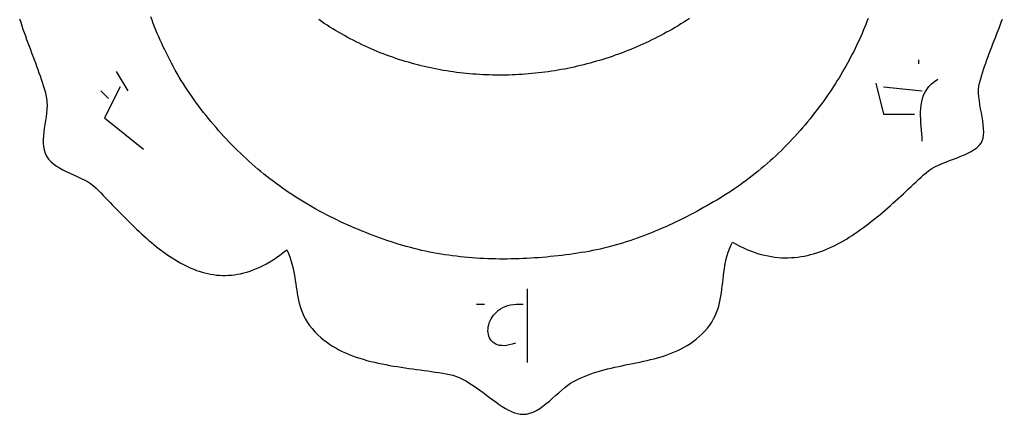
# Model space of a CAD drawing. Header units: metres. Extents: x 21 to 281, y 15 to 281.
# Drawn here: x 24.1 to 277.7, y 14.6 to 116.3 of the extents above; entities that cross this region are included whole.
import ezdxf

# ---------------------------------------------------------------- set-up
doc = ezdxf.new("R2010")
doc.units = ezdxf.units.M
doc.layers.add('0_0_0', color=3, linetype='CONTINUOUS')

msp = doc.modelspace()

# ---------------------------------------------------------------- linework, layer by layer
at = {"layer": '0_0_0'}
for points in [[(243.0308, 116.6221), (242.7317, 115.8491), (242.4247, 115.077), (242.1098, 114.3059), (241.7869, 113.5358), (241.4561, 112.7668), (241.1173, 111.999), (240.7704, 111.2323), (240.4155, 110.4667), (240.0526, 109.7024), (239.6815, 108.9394), (239.3023, 108.1776), (238.915, 107.4172), (238.5195, 106.6582), (238.1158, 105.9005), (237.7039, 105.1444), (237.2837, 104.3897), (236.8553, 103.6365), (236.4186, 102.8848), (235.9735, 102.1348), (235.5201, 101.3864), (235.0583, 100.6396), (234.5882, 99.8946), (234.1096, 99.1513), (233.6226, 98.4098), (233.127, 97.67), (232.623, 96.9322), (232.1105, 96.1962), (231.5894, 95.4621), (231.0598, 94.7301), (230.5216, 94), (229.9159, 93.1945), (229.3027, 92.3957), (228.682, 91.6036), (228.0537, 90.8183), (227.4178, 90.0399), (226.7744, 89.2686), (226.1234, 88.5043), (225.4649, 87.7473), (224.799, 86.9976), (224.1254, 86.2552), (223.4444, 85.5204), (222.7559, 84.7931), (222.0599, 84.0735), (221.3564, 83.3617), (220.6454, 82.6578), (219.9269, 81.9618), (219.201, 81.2739), (218.4677, 80.5941), (217.7268, 79.9226), (216.9786, 79.2594), (216.2229, 78.6047), (215.4597, 77.9585), (214.6892, 77.3209), (213.9112, 76.6921), (213.1258, 76.0721), (212.3331, 75.4609), (211.5329, 74.8588), (210.7254, 74.2659), (209.9104, 73.6821), (209.0881, 73.1076), (208.2585, 72.5424), (207.4214, 71.9868), (206.5771, 71.4408), (205.7254, 70.9044), (204.8663, 70.3778), (204, 69.8611), (203.147, 69.3628), (202.2901, 68.8692), (201.4291, 68.3805), (200.5641, 67.8969), (199.6952, 67.4187), (198.8224, 66.9462), (197.9457, 66.4796), (197.0651, 66.0191), (196.1806, 65.565), (195.2924, 65.1175), (194.4004, 64.6769), (193.5046, 64.2435), (192.6052, 63.8175), (191.702, 63.3991), (190.7952, 62.9885), (189.8848, 62.5862), (188.9707, 62.1922), (188.0532, 61.8068), (187.1321, 61.4303), (186.2074, 61.063), (185.2793, 60.705), (184.3478, 60.3567), (183.4129, 60.0182), (182.4746, 59.6899), (181.5329, 59.3719), (180.5879, 59.0646), (179.6396, 58.7681), (178.6881, 58.4828), (177.7333, 58.2089), (176.7753, 57.9465), (175.8142, 57.6961), (174.8499, 57.4577), (173.8825, 57.2317), (172.912, 57.0184), (171.9385, 56.8179), (170.962, 56.6305), (169.9824, 56.4565), (169, 56.2962), (168.0041, 56.1441), (167.0066, 55.9987), (166.0078, 55.8599), (165.0076, 55.7279), (164.0061, 55.6028), (163.0034, 55.4849), (161.9997, 55.3741), (160.995, 55.2708), (159.9893, 55.1749), (158.9828, 55.0866), (157.9756, 55.0061), (156.9678, 54.9336), (155.9594, 54.869), (154.9505, 54.8127), (153.9412, 54.7647), (152.9317, 54.7251), (151.9219, 54.6941), (150.912, 54.6719), (149.9021, 54.6585), (148.8923, 54.6541), (147.8826, 54.6589), (146.8731, 54.6729), (145.864, 54.6964), (144.8553, 54.7295), (143.8471, 54.7722), (142.8394, 54.8247), (141.8325, 54.8872), (140.8263, 54.9599), (139.821, 55.0427), (138.8166, 55.136), (137.8133, 55.2398), (136.811, 55.3542), (135.81, 55.4794), (134.8103, 55.6155), (133.812, 55.7627), (132.8151, 55.9212), (131.8198, 56.0909), (130.8262, 56.2721), (129.8343, 56.465), (128.8442, 56.6696), (127.856, 56.8861), (126.8699, 57.1146), (125.8858, 57.3553), (124.9039, 57.6083), (123.9243, 57.8737), (122.947, 58.1517), (121.9722, 58.4425), (121, 58.7461), (120.041, 59.0566), (119.0836, 59.3755), (118.1281, 59.7026), (117.1745, 60.038), (116.2231, 60.3817), (115.274, 60.7337), (114.3273, 61.0942), (113.3833, 61.463), (112.442, 61.8402), (111.5037, 62.2259), (110.5685, 62.6201), (109.6365, 63.0228), (108.708, 63.4339), (107.7831, 63.8536), (106.8619, 64.2819), (105.9446, 64.7188), (105.0314, 65.1643), (104.1225, 65.6184), (103.2179, 66.0812), (102.318, 66.5527), (101.4227, 67.0329), (100.5323, 67.5218), (99.647, 68.0195), (98.7669, 68.526), (97.8921, 69.0413), (97.0229, 69.5655), (96.1594, 70.0985), (95.3017, 70.6404), (94.4501, 71.1912), (93.6046, 71.7509), (92.7655, 72.3196), (91.9328, 72.8973), (91.1069, 73.4839), (90.2878, 74.0797), (89.4756, 74.6844), (88.6706, 75.2983), (87.873, 75.9213), (87.0828, 76.5534), (86.3002, 77.1946), (85.5254, 77.845), (84.7586, 78.5047), (84, 79.1736), (83.2447, 79.8539), (82.4963, 80.5407), (81.7549, 81.2338), (81.0205, 81.9335), (80.2934, 82.6395), (79.5735, 83.3521), (78.861, 84.0711), (78.156, 84.7967), (77.4586, 85.5287), (76.7689, 86.2673), (76.0869, 87.0125), (75.4129, 87.7642), (74.7468, 88.5226), (74.0888, 89.2875), (73.439, 90.0591), (72.7975, 90.8373), (72.1644, 91.6221), (71.5398, 92.4137), (70.9238, 93.2119), (70.3165, 94.0169), (69.718, 94.8285), (69.1283, 95.6469), (68.5477, 96.4721), (67.9762, 97.304), (67.4139, 98.1428), (66.8609, 98.9883), (66.3173, 99.8407), (65.7832, 100.6999), (65.2587, 101.566), (64.7439, 102.439), (64.2389, 103.3188), (63.7438, 104.2056), (63.2588, 105.0993), (62.7839, 106), (62.3512, 106.8424), (61.9283, 107.6861), (61.5151, 108.531), (61.1115, 109.377), (60.7176, 110.2241), (60.3332, 111.0722), (59.9585, 111.9214), (59.5932, 112.7714), (59.2374, 113.6224), (58.8911, 114.4743), (58.5543, 115.327), (58.2268, 116.1804), (57.9087, 117.0346)], [(24.0641, 116.5474), (24.3378, 115.664), (24.6229, 114.7812), (24.9181, 113.8994), (25.2221, 113.019), (25.5334, 112.1402), (25.8507, 111.2634), (26.1726, 110.3891), (26.4978, 109.5174), (26.825, 108.6487), (27.1526, 107.7835), (27.4795, 106.922), (27.8042, 106.0645), (28.1254, 105.2115), (28.4417, 104.3633), (28.7517, 103.5201), (29.0541, 102.6824), (29.3475, 101.8505), (29.6306, 101.0247), (29.902, 100.2055), (30.1603, 99.393), (30.4042, 98.5877), (30.6323, 97.7899), (30.8433, 97), (31.0228, 96.0982), (31.1144, 95.1707), (31.1313, 94.2219), (31.087, 93.256), (30.9949, 92.2776), (30.8683, 91.291), (30.7206, 90.3006), (30.5653, 89.3106), (30.4157, 88.3256), (30.2852, 87.3499), (30.1872, 86.3878), (30.1351, 85.4438), (30.1423, 84.5222), (30.2221, 83.6273), (30.388, 82.7636), (30.6534, 81.9355), (31.0316, 81.1473), (31.5246, 80.4165), (32.1145, 79.7571), (32.7894, 79.1598), (33.5373, 78.6155), (34.346, 78.1151), (35.2036, 77.6494), (36.0981, 77.2094), (37.0175, 76.7858), (37.9497, 76.3696), (38.8828, 75.9516), (39.8047, 75.5227), (40.7034, 75.0738), (41.5669, 74.5957), (42.3833, 74.0793), (43.1404, 73.5154), (43.8263, 72.895), (44.4237, 72.2902), (45.0225, 71.6799), (45.6228, 71.065), (46.2247, 70.4461), (46.8282, 69.824), (47.4335, 69.1994), (48.0407, 68.573), (48.6497, 67.9456), (49.2608, 67.318), (49.874, 66.6908), (50.4894, 66.0648), (51.1071, 65.4407), (51.7271, 64.8193), (52.3496, 64.2013), (52.9747, 63.5874), (53.6024, 62.9784), (54.2329, 62.375), (54.8662, 61.778), (55.5024, 61.188), (56.1415, 60.6059), (56.7838, 60.0323), (57.4293, 59.4681), (58.078, 58.9138), (58.7301, 58.3703), (59.3857, 57.8383), (60.0448, 57.3186), (60.7075, 56.8118), (61.3739, 56.3188), (62.0441, 55.8402), (62.7182, 55.3768), (63.3964, 54.9293), (64.0785, 54.4985), (64.7649, 54.085), (65.4555, 53.6897), (66.1504, 53.3133), (66.8498, 52.9565), (67.5537, 52.62), (68.2622, 52.3046), (68.9754, 52.011), (69.6934, 51.7399), (70.4163, 51.4922), (71.1441, 51.2685), (71.877, 51.0695), (72.6151, 50.896), (73.3584, 50.7488), (74.107, 50.6285), (74.861, 50.5359), (75.6205, 50.4718), (76.3856, 50.4369), (77.1564, 50.4318), (77.933, 50.4575), (78.7154, 50.5145), (79.5038, 50.6036), (80.2982, 50.7256), (81.0988, 50.8812), (81.9055, 51.0712), (82.7186, 51.2962), (83.5381, 51.557), (84.364, 51.8544), (85.1965, 52.189), (86.0357, 52.5617), (86.8817, 52.9731), (87.7345, 53.424), (88.5942, 53.9151), (89.461, 54.4472), (90.3348, 55.021), (91.2159, 55.6372), (92.1042, 56.2966), (93, 57), (93.4099, 56.1072), (93.7647, 55.2196), (94.0702, 54.3372), (94.3324, 53.4597), (94.557, 52.5869), (94.75, 51.7188), (94.9174, 50.8553), (95.0649, 49.996), (95.1984, 49.1409), (95.3239, 48.2899), (95.4473, 47.4429), (95.5744, 46.5995), (95.7111, 45.7598), (95.8633, 44.9235), (96.0369, 44.0906), (96.2378, 43.2608), (96.4719, 42.434), (96.745, 41.6101), (97.0631, 40.789), (97.432, 39.9704), (97.8577, 39.1543), (98.346, 38.3404), (98.9028, 37.5287), (99.534, 36.7189), (100.2455, 35.911), (101.0432, 35.1049), (101.7495, 34.4596), (102.4802, 33.8494), (103.2342, 33.273), (104.0103, 32.7291), (104.8075, 32.2165), (105.6247, 31.734), (106.4608, 31.2802), (107.3148, 30.854), (108.1855, 30.4541), (109.072, 30.0793), (109.9731, 29.7284), (110.8877, 29.4001), (111.8147, 29.0931), (112.7532, 28.8062), (113.702, 28.5382), (114.6599, 28.2878), (115.6261, 28.0538), (116.5993, 27.835), (117.5785, 27.6301), (118.5626, 27.4379), (119.5506, 27.257), (120.5413, 27.0864), (121.5337, 26.9247), (122.5267, 26.7707), (123.5192, 26.6232), (124.5102, 26.4809), (125.4985, 26.3425), (126.4831, 26.207), (127.463, 26.0729), (128.4369, 25.939), (129.404, 25.8042), (130.363, 25.6671), (131.3129, 25.5266), (132.2526, 25.3814), (133.1811, 25.2302), (134.0972, 25.0718), (135, 24.905), (135.8844, 24.6933), (136.7662, 24.4029), (137.6451, 24.0419), (138.5207, 23.6186), (139.3925, 23.1411), (140.2603, 22.6176), (141.1235, 22.0564), (141.9818, 21.4657), (142.8349, 20.8535), (143.6822, 20.2283), (144.5235, 19.5981), (145.3583, 18.9711), (146.1863, 18.3556), (147.0071, 17.7598), (147.8202, 17.1918), (148.6253, 16.66), (149.422, 16.1723), (150.2099, 15.7372), (150.9886, 15.3627), (151.7577, 15.0572), (152.5169, 14.8287), (153.2657, 14.6855), (154.0038, 14.6358), (154.8654, 14.7069), (155.7239, 14.9107), (156.5786, 15.2319), (157.4287, 15.655), (158.2734, 16.1647), (159.1121, 16.7456), (159.944, 17.3824), (160.7682, 18.0597), (161.5841, 18.7622), (162.391, 19.4746), (163.1881, 20.1814), (163.9746, 20.8673), (164.7497, 21.5169), (165.5129, 22.115), (166.2632, 22.6461), (167, 23.0949), (167.8365, 23.5363), (168.6851, 23.946), (169.5447, 24.3262), (170.4146, 24.6789), (171.294, 25.0062), (172.182, 25.3102), (173.0777, 25.593), (173.9804, 25.8568), (174.8893, 26.1036), (175.8034, 26.3356), (176.7219, 26.5548), (177.6441, 26.7633), (178.5691, 26.9633), (179.496, 27.1569), (180.424, 27.3461), (181.3523, 27.533), (182.2801, 27.7199), (183.2065, 27.9087), (184.1306, 28.1016), (185.0518, 28.3006), (185.969, 28.508), (186.8815, 28.7257), (187.7885, 28.9559), (188.6891, 29.2007), (189.5825, 29.4622), (190.4679, 29.7425), (191.3443, 30.0437), (192.2111, 30.368), (193.0673, 30.7173), (193.9122, 31.0938), (194.7448, 31.4997), (195.5644, 31.937), (196.3701, 32.4078), (197.1611, 32.9143), (197.9366, 33.4585), (198.6957, 34.0425), (199.4376, 34.6685), (200.1615, 35.3385), (200.8665, 36.0547), (201.5448, 36.8254), (202.1478, 37.6092), (202.6806, 38.4051), (203.1485, 39.2124), (203.5566, 40.0303), (203.9103, 40.8579), (204.2147, 41.6943), (204.475, 42.5387), (204.6965, 43.3903), (204.8844, 44.2483), (205.0439, 45.1119), (205.1803, 45.9801), (205.2988, 46.8522), (205.4045, 47.7273), (205.5028, 48.6046), (205.5988, 49.4832), (205.6977, 50.3624), (205.8049, 51.2413), (205.9255, 52.1191), (206.0647, 52.9948), (206.2278, 53.8678), (206.42, 54.7371), (206.6464, 55.602), (206.9124, 56.4615), (207.2232, 57.3149), (207.584, 58.1613), (208, 59), (208.9524, 58.4692), (209.8973, 57.9792), (210.8348, 57.5291), (211.7649, 57.1183), (212.6878, 56.7461), (213.6035, 56.4115), (214.5121, 56.114), (215.4137, 55.8528), (216.3084, 55.6272), (217.1962, 55.4363), (218.0773, 55.2795), (218.9518, 55.1561), (219.8196, 55.0652), (220.681, 55.0062), (221.536, 54.9782), (222.3846, 54.9807), (223.227, 55.0128), (224.0633, 55.0737), (224.8934, 55.1629), (225.7176, 55.2794), (226.5359, 55.4226), (227.3484, 55.5917), (228.1552, 55.786), (228.9563, 56.0048), (229.7519, 56.2472), (230.542, 56.5127), (231.3268, 56.8003), (232.1062, 57.1095), (232.8804, 57.4394), (233.6495, 57.7893), (234.4135, 58.1585), (235.1726, 58.5462), (235.9268, 58.9518), (236.6763, 59.3743), (237.421, 59.8132), (238.1611, 60.2677), (238.8967, 60.7369), (239.6279, 61.2203), (240.3546, 61.717), (241.0772, 62.2264), (241.7955, 62.7476), (242.5097, 63.2799), (243.2199, 63.8227), (243.9262, 64.375), (244.6286, 64.9363), (245.3272, 65.5058), (246.0222, 66.0827), (246.7136, 66.6663), (247.4015, 67.2559), (248.086, 67.8507), (248.7671, 68.4499), (249.445, 69.0529), (250.1197, 69.6589), (250.7914, 70.2671), (251.46, 70.8769), (252.1258, 71.4874), (252.7887, 72.098), (253.4489, 72.7078), (254.1064, 73.3162), (254.7613, 73.9225), (255.4138, 74.5258), (256.0639, 75.1254), (256.7117, 75.7206), (257.3572, 76.3107), (258.0007, 76.895), (258.6831, 77.4468), (259.4462, 77.9528), (260.2776, 78.4193), (261.165, 78.8532), (262.0961, 79.2608), (263.0585, 79.649), (264.0399, 80.0241), (265.028, 80.3929), (266.0103, 80.7619), (266.9747, 81.1377), (267.9086, 81.527), (268.7999, 81.9363), (269.6361, 82.3722), (270.4049, 82.8413), (271.0939, 83.3502), (271.6909, 83.9055), (272.1836, 84.5138), (272.5033, 85.1151), (272.7147, 85.8076), (272.8309, 86.5807), (272.8649, 87.4241), (272.8298, 88.3271), (272.7385, 89.2794), (272.6042, 90.2703), (272.4399, 91.2895), (272.2586, 92.3263), (272.0735, 93.3704), (271.8974, 94.4112), (271.7436, 95.4383), (271.6249, 96.4411), (271.5546, 97.4092), (271.5456, 98.332), (271.611, 99.1991), (271.7639, 100), (272.0014, 100.8726), (272.253, 101.7396), (272.5173, 102.601), (272.7929, 103.4568), (273.0785, 104.3073), (273.3728, 105.1525), (273.6745, 105.9925), (273.9823, 106.8276), (274.2949, 107.6576), (274.6109, 108.4829), (274.929, 109.3034), (275.2479, 110.1194), (275.5662, 110.9309), (275.8828, 111.738), (276.1961, 112.5409), (276.505, 113.3397), (276.8081, 114.1344), (277.1041, 114.9252), (277.3917, 115.7123), (277.6695, 116.4956)], [(196.9044, 116.6149), (196.1847, 116.1477), (195.4606, 115.6878), (194.7323, 115.2353), (193.9998, 114.7902), (193.2633, 114.3524), (192.5228, 113.9221), (191.7783, 113.4991), (191.03, 113.0835), (190.278, 112.6754), (189.5222, 112.2747), (188.7628, 111.8815), (187.9998, 111.4958), (187.2334, 111.1176), (186.4635, 110.7468), (185.6903, 110.3836), (184.9139, 110.0279), (184.1342, 109.6797), (183.3515, 109.3391), (182.5657, 109.0061), (181.7769, 108.6807), (180.9852, 108.3629), (180.1908, 108.0527), (179.3935, 107.7501), (178.5936, 107.4551), (177.7911, 107.1679), (176.9861, 106.8883), (176.1786, 106.6163), (175.3687, 106.3521), (174.5565, 106.0956), (173.7421, 105.8468), (172.9255, 105.6058), (172.1068, 105.3725), (171.2862, 105.147), (170.4635, 104.9293), (169.639, 104.7194), (168.8128, 104.5173), (167.9848, 104.323), (167.1551, 104.1366), (166.3239, 103.958), (165.4912, 103.7873), (164.657, 103.6244), (163.8215, 103.4695), (162.9848, 103.3225), (162.1468, 103.1834), (161.3077, 103.0523), (160.4675, 102.9291), (159.6263, 102.8138), (158.7843, 102.7066), (157.9414, 102.6073), (157.0977, 102.5161), (156.2533, 102.4329), (155.4083, 102.3577), (154.5628, 102.2906), (153.7168, 102.2315), (152.8704, 102.1806), (152.0237, 102.1377), (151.1767, 102.1029), (150.3296, 102.0763), (149.4823, 102.0578), (148.6351, 102.0474), (147.7878, 102.0453), (146.9407, 102.0513), (146.0938, 102.0655), (145.2471, 102.0879), (144.4008, 102.1185), (143.5549, 102.1573), (142.7095, 102.2044), (141.8646, 102.2598), (141.0203, 102.3235), (140.1768, 102.3954), (139.3341, 102.4757), (138.4922, 102.5642), (137.6512, 102.6612), (136.8112, 102.7664), (135.9723, 102.88), (135.1345, 103.002), (134.298, 103.1324), (133.4627, 103.2712), (132.6288, 103.4185), (131.7964, 103.5741), (130.9655, 103.7382), (130.1361, 103.9108), (129.3084, 104.0918), (128.4825, 104.2813), (127.6584, 104.4794), (126.8361, 104.6859), (126.0158, 104.901), (125.1975, 105.1247), (124.3813, 105.3569), (123.5673, 105.5976), (122.7556, 105.847), (121.9461, 106.105), (121.1391, 106.3715), (120.3345, 106.6468), (119.5325, 106.9306), (118.7331, 107.2231), (117.9363, 107.5243), (117.1424, 107.8342), (116.3512, 108.1528), (115.563, 108.4801), (114.7778, 108.8161), (113.9956, 109.1609), (113.2166, 109.5144), (112.4407, 109.8768), (111.6681, 110.2478), (110.8989, 110.6277), (110.1331, 111.0165), (109.3708, 111.414), (108.6121, 111.8204), (107.857, 112.2356), (107.1056, 112.6597), (106.3581, 113.0927), (105.6144, 113.5346), (104.8746, 113.9854), (104.1388, 114.4452), (103.4071, 114.9139), (102.6796, 115.3915), (101.9563, 115.8781), (101.2374, 116.3737)], [(256, 106), (256, 105)], [(49, 103), (52, 98)], [(50, 99), (46, 91), (56, 83)], [(245, 100), (247, 92), (255, 92)], [(247, 99), (257, 98)], [(257, 85), (256.9405, 85.9531), (256.8672, 86.9089), (256.7878, 87.8647), (256.7101, 88.8179), (256.6418, 89.7659), (256.5905, 90.706), (256.5642, 91.6354), (256.5703, 92.5517), (256.6168, 93.4521), (256.7114, 94.334), (256.8617, 95.1947), (257.0755, 96.0316), (257.3606, 96.842), (257.7246, 97.6232), (258.1753, 98.3727), (258.7205, 99.0878), (259.3678, 99.7658), (260.1251, 100.4041), (261, 101)], [(45, 98), (47, 96)], [(155, 47), (155, 28)], [(142, 43), (144, 43)], [(152, 33), (151.1934, 32.7163), (150.4365, 32.5124), (149.729, 32.3842), (149.0707, 32.3273), (148.4616, 32.3377), (147.9014, 32.411), (147.3901, 32.5432), (146.9275, 32.7299), (146.5133, 32.9671), (146.1475, 33.2504), (145.83, 33.5757), (145.5605, 33.9388), (145.3389, 34.3354), (145.1651, 34.7615), (145.0389, 35.2127), (144.9601, 35.6848), (144.9286, 36.1738), (144.9443, 36.6753), (145.007, 37.1851), (145.1166, 37.6991), (145.2728, 38.2131), (145.4756, 38.7228), (145.7248, 39.224), (146.0202, 39.7126), (146.3617, 40.1844), (146.7492, 40.635), (147.1824, 41.0604), (147.6613, 41.4563), (148.1857, 41.8186), (148.7554, 42.143), (149.3703, 42.4253), (150.0302, 42.6613), (150.735, 42.8468), (151.4845, 42.9776), (152.2786, 43.0496), (153.1172, 43.0584), (154, 43)]]:
    msp.add_lwpolyline(points, dxfattribs=at)

doc.saveas('drawing.dxf')
